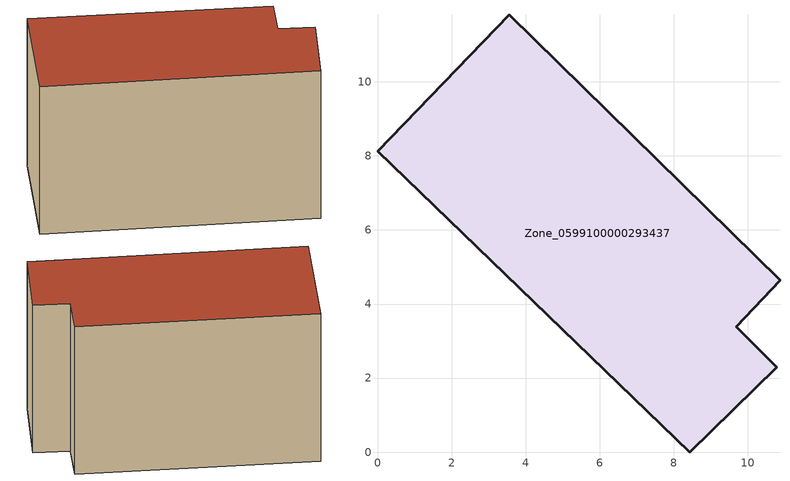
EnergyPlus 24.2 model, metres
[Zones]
Zone_0599100000293437
 floor ground (C_G): 0,8.12 3.56,11.81 10.87,4.64 9.69,3.39 10.79,2.29 8.43,0 z0
 wall outside (C_F): 3.56,11.81 0,8.12 8.43,0 10.79,2.29 9.69,3.39 10.87,4.64 3.56,11.81 z0:7.34
 roof outside (C_R): 0,8.12 8.43,0 10.79,2.29 9.69,3.39 10.87,4.64 3.56,11.81 z7.34
[BUILDING]
Pand.0599100000293437: North Axis=0; Terrain=City; Loads Convergence Tolerance Value=0.04; Temperature Convergence Tolerance Value=0.4; Solar Distribution=FullExterior; Maximum Number of Warmup Days=25; Minimum Number of Warmup Days=1
[Site:Location]
Rotterdam.The.Hague.AP_ZH_NLD Design_Conditions: Latitude=51.96; Longitude=4.45; Time Zone=1; Elevation=-4.5
[SITE:GROUNDTEMPERATURE:BUILDINGSURFACE]
18, 18, 18, 18, 18, 18, 18, 18, 18, 18, 18, 18
[MATERIAL] Thermal Absorptance=0.9; Solar Absorptance=0.7; Visible Absorptance=0.7
Name | Roughness | Thickness | Conductivity | Density | Specific Heat
G.TI.1946 | MediumSmooth | 0.15 | 1 | 540 | 1210
F.TI.1946 | Rough | 0.3 | 0.857143 | 1920 | 840
R.TI.1946 | MediumRough | 0.2 | 0.1 | 1500 | 1000
[CONSTRUCTION]
C_G: G.TI.1946
C_F: F.TI.1946
C_R: R.TI.1946
[ZONE]
Zone_0599100000293437: Type=1; Multiplier=1; Ceiling Height=Autocalculate; Volume=Autocalculate; Floor Area=autocalculate; Part of Total Floor Area=Yes
[ZONEINFILTRATION:DESIGNFLOWRATE]
Infil_Zone_0599100000293437: Zone or ZoneList or Space or SpaceList=Zone_0599100000293437; Schedule=AlwaysOn; Design Flow Rate Calculation Method=Flow/Area; Flow Rate per Floor Area=0.003; Constant Term Coefficient=1; Temperature Term Coefficient=0; Velocity Term Coefficient=0; Velocity Squared Term Coefficient=0
[HVACTEMPLATE:ZONE:IDEALLOADSAIRSYSTEM]
Zone_0599100000293437: Maximum Heating Supply Air Temperature=50; Minimum Cooling Supply Air Temperature=13; Maximum Heating Supply Air Humidity Ratio=0.0156; Minimum Cooling Supply Air Humidity Ratio=0.0077; Heating Limit=NoLimit; Cooling Limit=NoLimit; Dehumidification Control Type=ConstantSensibleHeatRatio; Cooling Sensible Heat Ratio=0.7; Dehumidification Setpoint=60; Humidification Control Type=None; Humidification Setpoint=30; Outdoor Air Method=None; Outdoor Air Flow Rate per Person=0.00944; Outdoor Air Flow Rate per Zone Floor Area=0; Outdoor Air Flow Rate per Zone=0; Demand Controlled Ventilation Type=None; Outdoor Air Economizer Type=NoEconomizer; Heat Recovery Type=None; Sensible Heat Recovery Effectiveness=0.7; Latent Heat Recovery Effectiveness=0.65
[ZONECONTROL:THERMOSTAT]
ThermostatControl_Zone_0599100000293437: Zone or ZoneList=Zone_0599100000293437; Control Type Schedule=DualSetpointControlType; Control 1=Thermostat_Zone_0599100000293437; Temperature Difference Between Cutout And Setpoint=0
[THERMOSTATSETPOINT:DUALSETPOINT]
Thermostat_Zone_0599100000293437: Heating Setpoint Temperature Schedule=HeatingSetpoint_Zone_0599100000293437; Cooling Setpoint Temperature Schedule=CoolingSetpoint_Zone_0599100000293437
[SCHEDULE:COMPACT]
HeatingSetpoint_Zone_0599100000293437: Through: 12/31, For: AllDays, Until: 24:00, 21
CoolingSetpoint_Zone_0599100000293437: Through: 12/31, For: AllDays, Until: 24:00, 24
DualSetpointControlType: Through: 12/31, For: AllDays, Until: 24:00, 4
AlwaysOn: Through: 12/31, For: AllDays, Until: 24:00, 1
